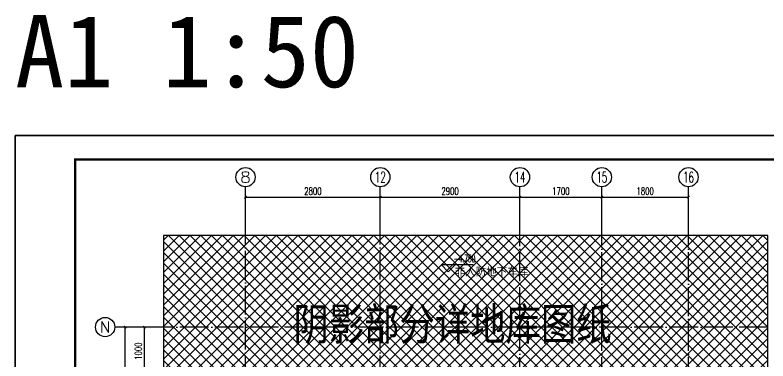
# Model space of a CAD drawing. Extents: x 393367 to 3005760, y 4998 to 826018.
# Drawn here: x 2798753 to 2814388, y 582677 to 589862 of the extents above; entities that cross this region are included whole.
import ezdxf
from ezdxf.enums import TextEntityAlignment as Align

# ---------------------------------------------------------------- set-up
doc = ezdxf.new("R2010")
doc.units = 0
doc.header["$LTSCALE"] = 1000
doc.linetypes.add('DOTE', pattern=[2.42, 2, -0.2, 0.02, -0.2])
doc.layers.get('0').update_dxf_attribs({"linetype": 'CONTINUOUS'})
doc.layers.get('Defpoints').update_dxf_attribs({"linetype": 'CONTINUOUS'})
for name, color, linetype in [('-TK', 7, 'CONTINUOUS'), ('AXIS', 3, 'CONTINUOUS'), ('AXIS_TEXT', 7, 'CONTINUOUS'), ('DIM_ELEV', 3, 'CONTINUOUS'), ('DIM_SYMB', 3, 'CONTINUOUS'), ('DOTE', 8, 'DOTE'), ('PUB_DIM', 3, 'CONTINUOUS'), ('PUB_TEXT', 7, 'CONTINUOUS'), ('TEXT', 7, 'CONTINUOUS'), ('尺寸标注', 86, 'CONTINUOUS')]:
    doc.layers.add(name, color=color, linetype=linetype)
doc.layers.add('yichutu', color=7, linetype='CONTINUOUS', true_color=0xffffff, plot=False)
doc.layers.add('填充', color=251, linetype='CONTINUOUS', lineweight=5)
doc.styles.add('_TCH_AXIS', font='COMPLEX', dxfattribs={"bigfont": 'GBCBIG'})
doc.styles.add('_TCH_DIM', font='simplex.shx', dxfattribs={"width": 0.65, "bigfont": 'gbcbig.shx'})
doc.styles.add('_TCH_DIM_T3', font='SIMPLEX', dxfattribs={"width": 0.705882, "bigfont": 'GBCBIG'})
doc.styles.add('COMPLEX', font='COMPLEX')
doc.styles.add('黑体', font='simhei.ttf')
doc.dimstyles.new('_TCH_ARCH&&50', dxfattribs={"dimtxt": 148.75, "dimasz": 50, "dimexe": 125, "dimexo": 150, "dimgap": 50, "dimtad": 1, "dimdec": 0, "dimzin": 0, "dimdsep": 46, "dimtxsty": '_TCH_DIM_T3', "dimblk": 'ARCHTICK', "dimcen": 0.09, "dimclrt": 4, "dimazin": 2, "dimtfac": 1, "dimtdec": 0, "dimtix": 1, "dimtmove": 2, "dimatfit": 3, "dimfxl": 1, "dimtolj": 1, "dimtzin": 0, "dimarcsym": 0})

# ---------------------------------------------------------------- blocks, each defined once
blk = doc.blocks.new('A$C1B767261')
at = {"layer": '填充'}
h = blk.add_hatch(dxfattribs=at)
h.set_pattern_fill('ANSI37', color=196, scale=100, style=0)
h.set_pattern_definition([(45, (-464295.8, -101370.73), (-112.2532, 112.2532), []), (135, (-464295.8, -101370.73), (-112.2532, -112.2532), [])])
h.paths.add_polyline_path([(1650, 7500), (8000, 7500), (8000, 12800), (-4550, 12800), (-4550, 8500), (-2950, 8500), (-2950, 10000), (50, 10000), (50, 5300), (150, 5300), (150, 2100), (0, 2100), (0, 0), (-2900, 0), (-2900, 600), (-4550, 600), (-4550, -700), (1650, -700)])
h = blk.add_hatch(dxfattribs=at)
h.set_pattern_fill('ANSI37', color=196, scale=100, style=0)
h.set_pattern_definition([(45, (-464295.8, -105970.72), (-112.2532, 112.2532), []), (135, (-464295.8, -105970.72), (-112.2532, -112.2532), [])])
h.paths.add_polyline_path([(-2950, 5400), (-2950, 5400), (-2950, 6300), (-4550, 6300), (-4550, 3900), (-2950, 3900)])
at = {"layer": '填充', "color": 196}
for points in [[(-4550, 600), (-2900, 600), (-2900, 0), (0, 0), (0, 2100), (150, 2100), (150, 5300), (50, 5300), (50, 10000), (-2950, 10000), (-2950, 8500), (-4550, 8500)], [(-4550, 6300), (-2950, 6300), (-2950, 3900), (-4550, 3900)]]:
    blk.add_lwpolyline(points, dxfattribs=at)
blk = doc.blocks.new('_axiso')
blk.add_circle((0, 0), 0.5)
at = {"layer": 'AXIS_TEXT', "style": 'COMPLEX', "width": 1.041667}
blk.add_attdef('A', text='', height=0.56, dxfattribs=at).set_placement((-0.25, -0.28), (0.25, -0.28), align=Align.FIT)
blk = doc.blocks.new('_ArchTick')
at = {"color": 0, "linetype": 'ByBlock', "const_width": 0.4}
blk.add_lwpolyline([(-0.5, -0.5), (0.5, 0.5)], dxfattribs=at)
blk = doc.blocks.new('*D2103')
at = {"layer": 'Defpoints', "color": 0, "transparency": 16777216}
for p in [(2801438, 583380), (2801838, 583380), (2801838, 582380)]:
    blk.add_point(p, dxfattribs=at)
at = {"layer": '尺寸标注', "color": 0, "lineweight": -2, "transparency": 16777216}
for p, q in [((2801688, 583380), (2801313, 583380)), ((2801438, 582380), (2801438, 583380)), ((2801688, 582380), (2801313, 582380))]:
    blk.add_line(p, q, dxfattribs=at)
at = {"layer": '尺寸标注', "color": 0, "lineweight": -2, "transparency": 16777216, "xscale": 50, "yscale": 50, "zscale": 50}
for p, rotation in [((2801438, 583380), 90), ((2801438, 582380), 270)]:
    blk.add_blockref('_ArchTick', p, dxfattribs=dict(at, rotation=rotation))
at = {"layer": '尺寸标注', "color": 4, "transparency": 16777216, "insert": (2801314, 582880), "char_height": 148.8, "attachment_point": 5, "rotation": 90, "style": '_TCH_DIM_T3'}
blk.add_mtext('\\A1;1000', dxfattribs=at)
blk = doc.blocks.new('*D2109')
at = {"layer": 'Defpoints', "color": 0, "transparency": 16777216}
for p in [(2801038, 583380), (2801838, 583380), (2801838, 580880)]:
    blk.add_point(p, dxfattribs=at)
at = {"layer": 'PUB_DIM', "color": 0, "lineweight": -2, "transparency": 16777216}
for p, q in [((2801688, 583380), (2800913, 583380)), ((2801038, 580880), (2801038, 583380)), ((2801688, 580880), (2800913, 580880))]:
    blk.add_line(p, q, dxfattribs=at)
at = {"layer": 'PUB_DIM', "color": 0, "lineweight": -2, "transparency": 16777216, "xscale": 50, "yscale": 50, "zscale": 50}
for p, rotation in [((2801038, 583380), 90), ((2801038, 580880), 270)]:
    blk.add_blockref('_ArchTick', p, dxfattribs=dict(at, rotation=rotation))
at = {"layer": 'PUB_DIM', "color": 4, "transparency": 16777216, "insert": (2800914, 582130), "char_height": 148.8, "attachment_point": 5, "rotation": 90, "style": '_TCH_DIM_T3'}
blk.add_mtext('\\A1;2500', dxfattribs=at)
blk = doc.blocks.new('*D2138')
at = {"layer": 'Defpoints', "color": 0, "transparency": 16777216}
for p in [(2806338, 586080), (2803538, 585280), (2806338, 585280)]:
    blk.add_point(p, dxfattribs=at)
at = {"layer": 'PUB_DIM', "color": 0, "lineweight": -2, "transparency": 16777216}
for p, q in [((2803538, 585430), (2803538, 586205)), ((2806338, 585430), (2806338, 586205)), ((2803538, 586080), (2806338, 586080))]:
    blk.add_line(p, q, dxfattribs=at)
at = {"layer": 'PUB_DIM', "color": 0, "lineweight": -2, "transparency": 16777216, "xscale": 50, "yscale": 50, "zscale": 50, "rotation": 180}
blk.add_blockref('_ArchTick', (2803538, 586080), dxfattribs=at)
at = {"layer": 'PUB_DIM', "color": 0, "lineweight": -2, "transparency": 16777216, "xscale": 50, "yscale": 50, "zscale": 50}
blk.add_blockref('_ArchTick', (2806338, 586080), dxfattribs=at)
at = {"layer": 'PUB_DIM', "color": 4, "transparency": 16777216, "insert": (2804938, 586204), "char_height": 148.8, "attachment_point": 5, "style": '_TCH_DIM_T3'}
blk.add_mtext('\\A1;2800', dxfattribs=at)
blk = doc.blocks.new('*D2139')
at = {"layer": 'Defpoints', "color": 0, "transparency": 16777216}
for p in [(2809238, 586080), (2806338, 585280), (2809238, 585280)]:
    blk.add_point(p, dxfattribs=at)
at = {"layer": 'PUB_DIM', "color": 0, "lineweight": -2, "transparency": 16777216}
for p, q in [((2806338, 585430), (2806338, 586205)), ((2809238, 585430), (2809238, 586205)), ((2806338, 586080), (2809238, 586080))]:
    blk.add_line(p, q, dxfattribs=at)
at = {"layer": 'PUB_DIM', "color": 0, "lineweight": -2, "transparency": 16777216, "xscale": 50, "yscale": 50, "zscale": 50, "rotation": 180}
blk.add_blockref('_ArchTick', (2806338, 586080), dxfattribs=at)
at = {"layer": 'PUB_DIM', "color": 0, "lineweight": -2, "transparency": 16777216, "xscale": 50, "yscale": 50, "zscale": 50}
blk.add_blockref('_ArchTick', (2809238, 586080), dxfattribs=at)
at = {"layer": 'PUB_DIM', "color": 4, "transparency": 16777216, "insert": (2807788, 586204), "char_height": 148.8, "attachment_point": 5, "style": '_TCH_DIM_T3'}
blk.add_mtext('\\A1;2900', dxfattribs=at)
blk = doc.blocks.new('*D2140')
at = {"layer": 'Defpoints', "color": 0, "transparency": 16777216}
for p in [(2810938, 586080), (2809238, 585280), (2810938, 585280)]:
    blk.add_point(p, dxfattribs=at)
at = {"layer": 'PUB_DIM', "color": 0, "lineweight": -2, "transparency": 16777216}
for p, q in [((2809238, 585430), (2809238, 586205)), ((2810938, 585430), (2810938, 586205)), ((2809238, 586080), (2810938, 586080))]:
    blk.add_line(p, q, dxfattribs=at)
at = {"layer": 'PUB_DIM', "color": 0, "lineweight": -2, "transparency": 16777216, "xscale": 50, "yscale": 50, "zscale": 50, "rotation": 180}
blk.add_blockref('_ArchTick', (2809238, 586080), dxfattribs=at)
at = {"layer": 'PUB_DIM', "color": 0, "lineweight": -2, "transparency": 16777216, "xscale": 50, "yscale": 50, "zscale": 50}
blk.add_blockref('_ArchTick', (2810938, 586080), dxfattribs=at)
at = {"layer": 'PUB_DIM', "color": 4, "transparency": 16777216, "insert": (2810088, 586204), "char_height": 148.8, "attachment_point": 5, "style": '_TCH_DIM_T3'}
blk.add_mtext('\\A1;1700', dxfattribs=at)
blk = doc.blocks.new('*D2141')
at = {"layer": 'Defpoints', "color": 0, "transparency": 16777216}
for p in [(2812738, 586080), (2810938, 585280), (2812738, 585280)]:
    blk.add_point(p, dxfattribs=at)
at = {"layer": 'PUB_DIM', "color": 0, "lineweight": -2, "transparency": 16777216}
for p, q in [((2810938, 585430), (2810938, 586205)), ((2812738, 585430), (2812738, 586205)), ((2810938, 586080), (2812738, 586080))]:
    blk.add_line(p, q, dxfattribs=at)
at = {"layer": 'PUB_DIM', "color": 0, "lineweight": -2, "transparency": 16777216, "xscale": 50, "yscale": 50, "zscale": 50, "rotation": 180}
blk.add_blockref('_ArchTick', (2810938, 586080), dxfattribs=at)
at = {"layer": 'PUB_DIM', "color": 0, "lineweight": -2, "transparency": 16777216, "xscale": 50, "yscale": 50, "zscale": 50}
blk.add_blockref('_ArchTick', (2812738, 586080), dxfattribs=at)
at = {"layer": 'PUB_DIM', "color": 4, "transparency": 16777216, "insert": (2811838, 586204), "char_height": 148.8, "attachment_point": 5, "style": '_TCH_DIM_T3'}
blk.add_mtext('\\A1;1800', dxfattribs=at)
blk = doc.blocks.new('A1')
blk.add_lwpolyline([(0, 59400), (0, 0), (84100, 0), (84100, 59400)], close=True)
at = {"const_width": 100}
blk.add_lwpolyline([(2500, 58400), (2500, 1000), (83100, 1000), (83100, 58400)], close=True, dxfattribs=at)
blk = doc.blocks.new('yct-841-594-42050-29700-50-1000')
at = {"layer": 'yichutu', "color": 7, "true_color": 0xffffff}
blk.add_lwpolyline([(0, 0), (0, 29700), (42050, 29700), (42050, 0)], close=True, dxfattribs=at)
blk.add_text('A1 1:50', height=1500, dxfattribs=at).set_placement((0, 30700))

msp = doc.modelspace()

# ---------------------------------------------------------------- linework, layer by layer
at = {"layer": 'AXIS'}
for p, q in [((2803538.35691, 585280.09624), (2803538.35691, 586294.70382)), ((2806338.35691, 585280.09624), (2806338.35691, 586294.70382)), ((2809238.35696, 585280.10175), (2809238.35696, 586294.70933)), ((2810938.35696, 585280.10175), (2810938.35696, 586294.70933)), ((2812738.35696, 585280.10175), (2812738.35696, 586294.70933)), ((2801838.3569, 583380.09612), (2800823.74933, 583380.09612))]:
    msp.add_line(p, q, dxfattribs=at)
at = {"layer": 'DIM_ELEV'}
for p, q in [((2807750.6332, 584529.12581), (2807600.6332, 584679.12581)), ((2807600.6332, 584679.12581), (2808265.55368, 584679.12581)), ((2807750.6332, 584529.12581), (2807900.6332, 584679.12581))]:
    msp.add_line(p, q, dxfattribs=at)
at = {"layer": 'DIM_SYMB'}
msp.add_lwpolyline([(2801838.3569, 585280.09624), (2801838.3569, 579980.09724), (2801838.3569, 579980.09724), (2801838.35691, 571780.09712), (2808038.35691, 571780.09712), (2808038.35691, 579980.09724), (2814388.36626, 579980.09724), (2814388.36626, 585280.09624)], close=True, dxfattribs=at)
at = {"layer": 'DOTE', "linetype": 'DOTE', "ltscale": 0.3}
for p, q in [((2803538.35691, 576380.36738), (2803538.35691, 585280.09624)), ((2806338.35691, 576380.36738), (2806338.35691, 585280.09624)), ((2809238.35691, 579980.09724), (2809238.35691, 585280.09624)), ((2810938.35691, 579980.09724), (2810938.35691, 585280.09624)), ((2812738.35691, 579980.09724), (2812738.35691, 585280.09624)), ((2814388.36626, 583380.09754), (2801838.3569, 583380.09754))]:
    msp.add_line(p, q, dxfattribs=at)

# ---------------------------------------------------------------- block references
at = {"layer": '-TK', "xscale": 0.5, "yscale": 0.5, "zscale": 0.5}
msp.add_blockref('A1', (2798752.93768, 557662.12225), dxfattribs=at)
msp.add_blockref('A$C1B767261', (2806388.51972, 572480.0934))
at = {"layer": 'AXIS'}
ref = msp.add_blockref('_axiso', (2803538.35691, 586494.70382), dxfattribs=dict(at, xscale=400, yscale=400, zscale=400))
ref.add_attrib('A', '8', dxfattribs={"layer": 'AXIS_TEXT', "height": 226.27417, "style": '_TCH_AXIS', "width": 1.5}).set_placement((2803425.21982, 586381.56673), (2803651.49399, 586381.56673), align=Align.FIT)
ref = msp.add_blockref('_axiso', (2806338.35691, 586494.70382), dxfattribs=dict(at, xscale=400, yscale=400, zscale=400))
ref.add_attrib('A', '12', dxfattribs={"layer": 'AXIS_TEXT', "height": 226.27417, "style": '_TCH_AXIS', "width": 0.724138}).set_placement((2806225.21982, 586381.56673), (2806451.49399, 586381.56673), align=Align.FIT)
ref = msp.add_blockref('_axiso', (2809238.35696, 586494.70933), dxfattribs=dict(at, xscale=400, yscale=400, zscale=400))
ref.add_attrib('A', '14', dxfattribs={"layer": 'AXIS_TEXT', "height": 226.27417, "style": '_TCH_AXIS', "width": 0.677419}).set_placement((2809125.21988, 586381.57224), (2809351.49405, 586381.57224), align=Align.FIT)
ref = msp.add_blockref('_axiso', (2810938.35696, 586494.70933), dxfattribs=dict(at, xscale=400, yscale=400, zscale=400))
ref.add_attrib('A', '15', dxfattribs={"layer": 'AXIS_TEXT', "height": 226.27417, "style": '_TCH_AXIS', "width": 0.724138}).set_placement((2810825.21988, 586381.57224), (2811051.49405, 586381.57224), align=Align.FIT)
ref = msp.add_blockref('_axiso', (2812738.35696, 586494.70933), dxfattribs=dict(at, xscale=400, yscale=400, zscale=400))
ref.add_attrib('A', '16', dxfattribs={"layer": 'AXIS_TEXT', "height": 226.27417, "style": '_TCH_AXIS', "width": 0.724138}).set_placement((2812625.21988, 586381.57224), (2812851.49405, 586381.57224), align=Align.FIT)
ref = msp.add_blockref('_axiso', (2800623.74933, 583380.09612), dxfattribs=dict(at, xscale=400, yscale=400, zscale=400))
ref.add_attrib('A', 'N', dxfattribs={"layer": 'AXIS_TEXT', "height": 226.27417, "style": '_TCH_AXIS', "width": 1.105263}).set_placement((2800510.61224, 583266.95903), (2800736.88641, 583266.95903), align=Align.FIT)
at = {"layer": 'yichutu'}
msp.add_blockref('yct-841-594-42050-29700-50-1000', (2798752.93768, 557662.12225), dxfattribs=at)

# ---------------------------------------------------------------- texts
at = {"layer": 'PUB_TEXT', "style": '_TCH_DIM', "width": 0.494118}
msp.add_text('-4.750', height=148.75, dxfattribs=at).set_placement((2807865.55368, 584729.17581))
at = {"layer": 'PUB_TEXT', "color": 7}
msp.add_text('非人防地下车库', height=168.794326, dxfattribs=at).set_placement((2807879.78407, 584449.4717))
at = {"layer": 'TEXT', "color": 2, "style": '黑体', "width": 0.8}
msp.add_text('阴影部分详地库图纸', height=672.945148, dxfattribs=at).set_placement((2804533.65015, 583106.4626))

# ---------------------------------------------------------------- dimensions: what is measured, and where the dimension line sits
at = {"layer": 'PUB_DIM'}
for p1, p2, distance, picture, middle in [((2803538.35691, 585280.10175), (2806338.35691, 585280.10175), 799.99449, '*D2138', (2804938.35691, 586204.47124)), ((2806338.35691, 585280.10175), (2809238.35696, 585280.10175), 799.99449, '*D2139', (2807788.35693, 586204.47124)), ((2809238.35696, 585280.10175), (2810938.35691, 585280.10175), 799.99449, '*D2140', (2810088.35693, 586204.47124)), ((2810938.35691, 585280.10175), (2812738.35691, 585280.10175), 799.99449, '*D2141', (2811838.35691, 586204.47124)), ((2801838.3569, 580880.09713), (2801838.3569, 583380.09613), 800, '*D2109', (2800913.9819, 582130.09663))]:
    dim = msp.add_aligned_dim(p1=p1, p2=p2, distance=distance, dimstyle='_TCH_ARCH&&50', dxfattribs=at)
    dim.commit()
    dim.dimension.update_dxf_attribs({"geometry": picture, "text_midpoint": middle})
at = {"layer": '尺寸标注', "color": 106}
dim = msp.add_aligned_dim(p1=(2801838.3569, 582380.09279), p2=(2801838.3569, 583380.09613), distance=400, dimstyle='_TCH_ARCH&&50', dxfattribs=at)
dim.commit()
dim.dimension.update_dxf_attribs({"geometry": '*D2103', "text_midpoint": (2801313.9819, 582880.09446)})

doc.saveas('drawing.dxf')
